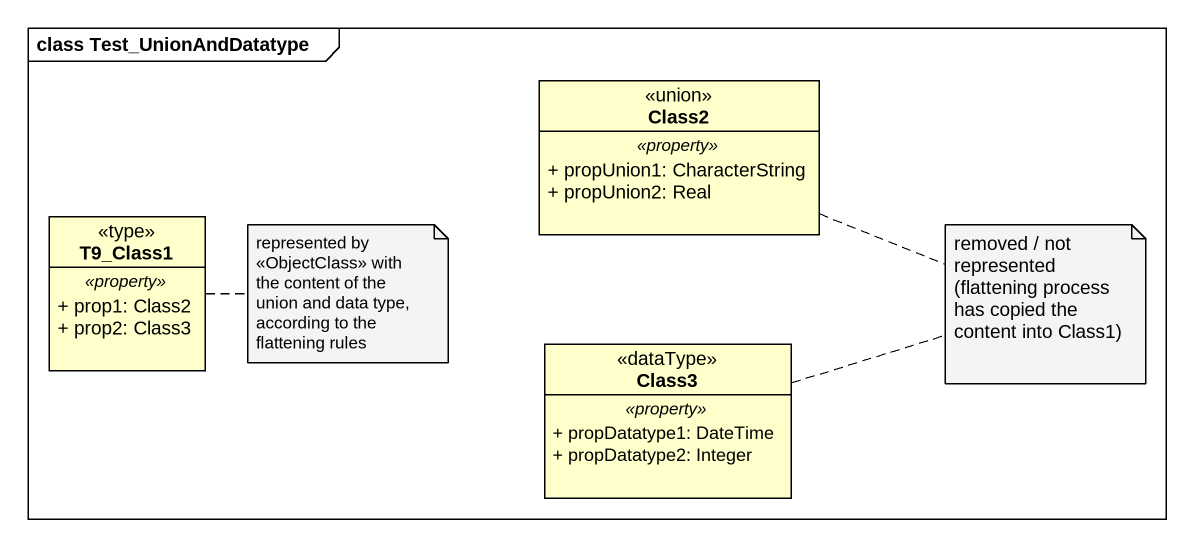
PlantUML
@startuml
mainframe class Test_UnionAndDatatype
hide circle
hide empty members
skinparam classAttributeIconSize 0
class Class2 <<union>> {
  .. <<property>> ..
  + propUnion1: CharacterString
  + propUnion2: Real
}
class T9_Class1 <<type>> {
  .. <<property>> ..
  + prop1: Class2
  + prop2: Class3
}
class Class3 <<dataType>> {
  .. <<property>> ..
  + propDatatype1: DateTime
  + propDatatype2: Integer
}
note right of T9_Class1 : represented by <<ObjectClass>> with the content of the union and data type, according to the flattening rules
note as N2
  removed / not represented
  (flattening process has copied the content into Class1)
end note
N2 .. Class2
N2 .. Class3
@enduml
